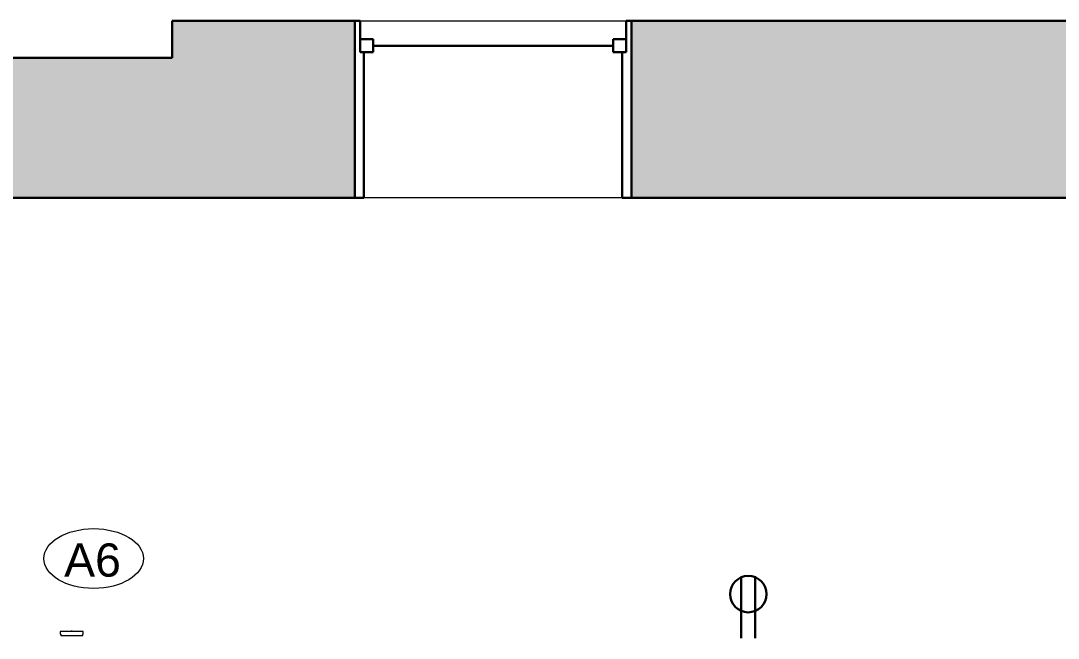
# Model space of a CAD drawing. Header units: inches. Extents: x -4688 to 1542, y -3558 to 978.
# Drawn here: x -752.6 to -612, y 730.2 to 813.9 of the extents above; entities that cross this region are included whole.
import ezdxf

# ---------------------------------------------------------------- set-up
doc = ezdxf.new("R2010")
doc.units = ezdxf.units.IN
doc.header["$MEASUREMENT"] = 0
for name, color, linetype, lineweight in [('A-ANNO-NOTE', 131, 'Continuous', 40), ('A-DETL-GENF', 92, 'Continuous', 18), ('A-GLAZ', 151, 'Continuous', 18), ('A-WALL', 113, 'Continuous', 18), ('A-WALL-PATT', 111, 'Continuous', 18), ('Q-SPCQ', 91, 'Continuous', 9), ('Q-SPCQ-IDEN', 132, 'Continuous', 9)]:
    doc.layers.add(name, color=color, linetype=linetype, lineweight=lineweight)
doc.styles.add('Arial', font='arial.ttf', dxfattribs={"height": 4.5})

# ---------------------------------------------------------------- blocks, each defined once
blk = doc.blocks.new('Double Hung - side window 4_ X 6_ 3_ H-6090582-1st Floor Power _ Signal')
at = {"layer": 'A-GLAZ', "color": 8, "lineweight": 30}
for p, q in [((-18.75, 12), (-18, 12)), ((-18, 7.75), (-18, 12)), ((18, 7.75), (18, 12)), ((18.75, 12), (18, 12)), ((-18, 9.5), (-18, 7.75)), ((-18, 9.5), (-16.25, 9.5)), ((-16.25, 9.5), (-16.25, 7.75)), ((-16.25, 8.625), (16.25, 8.625)), ((16.25, 9.5), (16.25, 7.75)), ((18, 9.5), (16.25, 9.5)), ((18, 9.5), (18, 7.75)), ((-18, 7.75), (-16.25, 7.75)), ((-18, 7.75), (-17.5, 7.75)), ((-17.5, -12), (-17.5, 7.75)), ((18, 7.75), (16.25, 7.75)), ((17.5, 7.75), (18, 7.75)), ((17.5, 7.75), (17.5, -12)), ((-17.5, -12), (-18.75, -12)), ((17.5, -12), (18.75, -12))]:
    blk.add_line(p, q, dxfattribs=at)
blk = doc.blocks.new('HVAC_Other_LK-Systems_Room-Thermostat-S1-Dti-24V-NO - Room Thermostat S1 Dti 24V NO-6786672-1st Floor Power _ Signal')
at = {"layer": 'A-DETL-GENF', "lineweight": 9}
for p, q in [((-1.55, 0.12), (-1.55, -0.05)), ((-1.48, 0.12), (-1.55, 0.12)), ((-1.48, 0.12), (-1.55, 0.12)), ((-1.55, 0.12), (-1.55, -0.23)), ((-1.48, 0.28), (-1.48, 0.12)), ((1.48, 0.28), (-1.48, 0.28)), ((1.48, 0.28), (-1.48, 0.28)), ((-1.48, 0.28), (-1.48, 0.12)), ((1.48, 0.12), (1.48, 0.28)), ((1.48, 0.12), (1.48, 0.28)), ((1.55, 0.12), (1.48, 0.12)), ((1.55, 0.12), (1.48, 0.12)), ((1.55, -0.23), (1.55, 0.12)), ((1.55, -0.23), (1.55, 0.12)), ((-1.55, -0.05), (-1.55, -0.23)), ((-1.55, -0.23), (-0.76, -0.25)), ((-1.55, -0.23), (-0.76, -0.25)), ((-0.76, -0.25), (0, -0.26)), ((-0.76, -0.25), (-0.06, -0.26)), ((-0.06, -0.26), (-0.06, -0.3)), ((-0.06, -0.3), (0.06, -0.3)), ((-0.06, -0.3), (0.06, -0.3)), ((0, -0.26), (0.76, -0.25)), ((0.06, -0.26), (0.76, -0.25)), ((0.06, -0.3), (0.06, -0.26)), ((0.06, -0.3), (0.06, -0.26)), ((0.76, -0.25), (1.55, -0.23)), ((0.76, -0.25), (1.55, -0.23))]:
    blk.add_line(p, q, dxfattribs=at)
blk = doc.blocks.new('Appliance_Specialty Equipment Tag - Standard-3515593-1st Floor Power _ Signal')
at = {"layer": 'Q-SPCQ-IDEN'}
blk.add_ellipse((-0.0499, 0.0037), major_axis=(-0.1406, 0), ratio=0.600473, dxfattribs=at)

msp = doc.modelspace()

# ---------------------------------------------------------------- hatches: boundary and pattern name
at = {"layer": 'A-WALL-PATT', "lineweight": 9}
h = msp.add_hatch(color=7, dxfattribs=at)
h.paths.add_polyline_path([(-589.2, 789.87), (-575.57, 789.87), (-575.57, 813.87), (-669.82, 813.87), (-669.82, 789.87), (-590.07, 789.87)], flags=0)
h.paths.add_polyline_path([(-716.76, 789.87), (-707.32, 789.87), (-707.32, 813.87), (-732.06, 813.87), (-732.06, 789.87)], flags=0)
h = msp.add_hatch(color=7, dxfattribs=at)
h.paths.add_polyline_path([(-732.06, 789.87), (-732.06, 808.87), (-786.57, 808.87), (-786.57, 789.87), (-770.3, 789.87)], flags=0)
h.paths.add_polyline_path([(-830.53, 789.87), (-824.07, 789.87), (-824.07, 808.87), (-872.06, 808.87), (-872.06, 789.87), (-837.23, 789.87)], flags=0)

# ---------------------------------------------------------------- linework, layer by layer
at = {"layer": 'A-ANNO-NOTE', "lineweight": 30}
for p, q in [((-654.96, 730.2), (-654.96, 738.46)), ((-653.05, 730.2), (-653.05, 738.46))]:
    msp.add_line(p, q, dxfattribs=at)
msp.add_circle((-654, 736.18), 2.47, dxfattribs=at)
at = {"layer": 'A-WALL', "color": 8, "lineweight": 30}
for p, q in [((-707.32, 813.87), (-732.06, 813.87)), ((-732.06, 813.87), (-732.06, 808.87)), ((-707.32, 789.87), (-707.32, 813.87)), ((-669.82, 813.87), (-669.82, 789.87)), ((-669.82, 813.87), (-575.57, 813.87)), ((-732.06, 808.87), (-786.57, 808.87)), ((-786.57, 789.87), (-707.32, 789.87)), ((-669.82, 789.87), (-601.07, 789.87))]:
    msp.add_line(p, q, dxfattribs=at)
at = {"layer": 'A-WALL', "lineweight": 9}
for p, q in [((-707.32, 813.87), (-669.82, 813.87)), ((-669.82, 789.87), (-707.32, 789.87))]:
    msp.add_line(p, q, dxfattribs=at)

# ---------------------------------------------------------------- block references
at = {"layer": 'A-GLAZ'}
msp.add_blockref('Double Hung - side window 4_ X 6_ 3_ H-6090582-1st Floor Power _ Signal', (-688.57, 801.87), dxfattribs=at)
at = {"layer": 'Q-SPCQ', "rotation": 180}
msp.add_blockref('HVAC_Other_LK-Systems_Room-Thermostat-S1-Dti-24V-NO - Room Thermostat S1 Dti 24V NO-6786672-1st Floor Power _ Signal', (-745.66, 730.87), dxfattribs=at)
at = {"layer": 'Q-SPCQ-IDEN', "xscale": 47.99999999999997, "yscale": 47.99999999999997, "zscale": 47.99999999999997}
msp.add_blockref('Appliance_Specialty Equipment Tag - Standard-3515593-1st Floor Power _ Signal', (-740.3, 740.82), dxfattribs=at)

# ---------------------------------------------------------------- texts
at = {"layer": 'Q-SPCQ-IDEN', "insert": (-746.69, 743.05), "char_height": 4.5, "width": 9.393, "attachment_point": 1, "style": 'Arial'}
msp.add_mtext('A6', dxfattribs=at)

doc.saveas('drawing.dxf')
